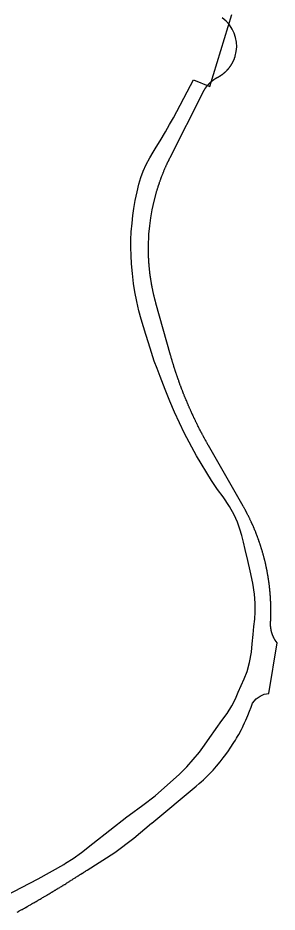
# Model space of a CAD drawing. Header units: inches. Extents: x 11258954 to 11313122, y 3645444 to 3695200.
# Drawn here: x 11270113 to 11270413, y 3690110 to 3691140 of the extents above; entities that cross this region are included whole.
import ezdxf

# ---------------------------------------------------------------- set-up
doc = ezdxf.new("R2010")
doc.units = ezdxf.units.IN
doc.header["$MEASUREMENT"] = 0
doc.layers.add('AnnexationHistory', color=183, linetype='Continuous')
doc.layers.add('ZipCode', color=108, linetype='Continuous')

msp = doc.modelspace()

# ---------------------------------------------------------------- linework, layer by layer
at = {"layer": 'AnnexationHistory'}
msp.add_polyline3d([(11270099.125, 3690128.375, 0), (11270136.75, 3690148, 0), (11270166.375, 3690164.625, 0), (11270168.625, 3690165.875, 0), (11270177.25, 3690171.25, 0), (11270187, 3690178.25, 0), (11270200, 3690188.6875, 0), (11270239.221, 3690219.2445, 0), (11270241.875, 3690221.3125, 0), (11270257.625, 3690233, 0), (11270271.875, 3690243.5625, 0), (11270300.25, 3690268.6875, 0), (11270308.375, 3690277, 0), (11270316, 3690285.4375, 0), (11270323, 3690293.875, 0), (11270329.125, 3690302.0625, 0), (11270335.25, 3690310.875, 0), (11270341.532, 3690320.0735, 0), (11270342.25, 3690321.125, 0), (11270349.125, 3690330.4375, 0), (11270355.125, 3690338.375, 0), (11270360.625, 3690347.125, 0), (11270364.625, 3690355.1875, 0), (11270368, 3690363.1875, 0), (11270371.25, 3690370.6875, 0), (11270374.75, 3690378.375, 0), (11270378.125, 3690386.75, 0), (11270381, 3690397.3125, 0), (11270383.125, 3690409.125, 0), (11270384.125, 3690418.8125, 0), (11270385, 3690429.3125, 0), (11270386, 3690438.625, 0), (11270387, 3690447.3125, 0), (11270387.625, 3690455.5, 0), (11270387.625, 3690465.4375, 0), (11270386.75, 3690476.0625, 0), (11270384.625, 3690488.5625, 0), (11270381.75, 3690502.9375, 0), (11270379.125, 3690514.875, 0), (11270376, 3690527.5625, 0), (11270373.875, 3690535.875, 0), (11270372.375, 3690541.9375, 0), (11270371.875, 3690543.625, 0), (11270369.875, 3690550.9375, 0), (11270367.125, 3690559.125, 0), (11270363.375, 3690567.5625, 0), (11270357.875, 3690577.125, 0), (11270350.5, 3690588, 0), (11270344, 3690596.5625, 0), (11270336.875, 3690606.9375, 0), (11270319.625, 3690635.5, 0), (11270306, 3690661, 0), (11270294.375, 3690685.75, 0), (11270289, 3690698.375, 0), (11270283.5, 3690711.875, 0), (11270277.75, 3690726.75, 0), (11270274.125, 3690736.0625, 0), (11270271, 3690744.5625, 0), (11270267.625, 3690754.5625, 0), (11270264.125, 3690765.625, 0), (11270261.25, 3690775.25, 0), (11270258.625, 3690784.1875, 0), (11270256, 3690792.875, 0), (11270253.25, 3690802.3125, 0), (11270250.75, 3690813.1875, 0), (11270248.5, 3690824.3125, 0), (11270247, 3690834.0625, 0), (11270245.75, 3690845.375, 0), (11270244.75, 3690856.4375, 0), (11270244.125, 3690866.1875, 0), (11270243.75, 3690875.375, 0), (11270243.875, 3690884.1875, 0), (11270244.375, 3690893.5, 0), (11270245.375, 3690903.625, 0), (11270246.25, 3690912.375, 0), (11270247.25, 3690920.375, 0), (11270249, 3690929.625, 0), (11270251.125, 3690939.625, 0), (11270253, 3690948.25, 0), (11270255.375, 3690956.1875, 0), (11270258.125, 3690963.5, 0), (11270261.625, 3690970.9375, 0), (11270265.75, 3690978.625, 0), (11270269.5, 3690985.0625, 0), (11270273.25, 3690991.125, 0), (11270277.75, 3690998.4375, 0), (11270283.75, 3691008.5625, 0), (11270288.5, 3691017.0625, 0), (11270293, 3691025, 0), (11270296.875, 3691032, 0), (11270301, 3691039.4375, 0), (11270305.25, 3691047.4375, 0), (11270309.125, 3691054.875, 0), (11270312.875, 3691061.875, 0), (11270316.375, 3691068.625, 0), (11270334.969, 3691061, 0), (11270360.5085, 3691143.837, 0)], dxfattribs=at)
at = {"layer": 'ZipCode'}
msp.add_polyline3d([(11270112.671, 3690109.631, 0), (11270113.5175, 3690110.0965, 0), (11270114.591, 3690110.6865, 0), (11270115.03, 3690110.929, 0), (11270116.5085, 3690111.745, 0), (11270116.5415, 3690111.763, 0), (11270118.051, 3690112.6005, 0), (11270118.4245, 3690112.8075, 0), (11270119.56, 3690113.4395, 0), (11270120.3385, 3690113.873, 0), (11270121.0675, 3690114.2805, 0), (11270122.2505, 3690114.942, 0), (11270122.5745, 3690115.124, 0), (11270124.08, 3690115.969, 0), (11270124.161, 3690116.0145, 0), (11270125.584, 3690116.817, 0), (11270126.069, 3690117.0905, 0), (11270127.087, 3690117.667, 0), (11270127.975, 3690118.17, 0), (11270128.5885, 3690118.519, 0), (11270129.8795, 3690119.253, 0), (11270130.0895, 3690119.373, 0), (11270131.5885, 3690120.2285, 0), (11270131.782, 3690120.339, 0), (11270133.086, 3690121.087, 0), (11270133.682, 3690121.429, 0), (11270134.583, 3690121.948, 0), (11270135.5805, 3690122.522, 0), (11270136.0785, 3690122.81, 0), (11270137.477, 3690123.6185, 0), (11270137.5735, 3690123.6745, 0), (11270139.0665, 3690124.5415, 0), (11270139.3715, 3690124.7185, 0), (11270140.558, 3690125.4105, 0), (11270141.264, 3690125.822, 0), (11270142.049, 3690126.2815, 0), (11270143.1545, 3690126.929, 0), (11270143.5385, 3690127.1545, 0), (11270145.027, 3690128.0295, 0), (11270145.043, 3690128.039, 0), (11270146.514, 3690128.907, 0), (11270146.9295, 3690129.1525, 0), (11270147.9995, 3690129.787, 0), (11270148.8135, 3690130.2695, 0), (11270149.4835, 3690130.6685, 0), (11270150.696, 3690131.39, 0), (11270150.967, 3690131.552, 0), (11270152.449, 3690132.4375, 0), (11270152.5765, 3690132.514, 0), (11270153.93, 3690133.326, 0), (11270154.455, 3690133.641, 0), (11270155.409, 3690134.216, 0), (11270156.331, 3690134.772, 0), (11270156.887, 3690135.1085, 0), (11270158.2055, 3690135.906, 0), (11270158.364, 3690136.0025, 0), (11270159.84, 3690136.8985, 0), (11270160.0775, 3690137.043, 0), (11270161.314, 3690137.7975, 0), (11270161.948, 3690138.184, 0), (11270162.787, 3690138.698, 0), (11270163.816, 3690139.328, 0), (11270164.259, 3690139.6005, 0), (11270165.682, 3690140.4755, 0), (11270165.7295, 3690140.5045, 0), (11270167.1985, 3690141.412, 0), (11270167.546, 3690141.6265, 0), (11270168.6665, 3690142.321, 0), (11270169.408, 3690142.7805, 0), (11270170.133, 3690143.232, 0), (11270171.2675, 3690143.9385, 0), (11270171.598, 3690144.145, 0), (11270173.062, 3690145.06, 0), (11270173.1255, 3690145.0995, 0), (11270174.525, 3690145.9775, 0), (11270174.981, 3690146.2635, 0), (11270175.9865, 3690146.897, 0), (11270176.8345, 3690147.431, 0), (11270177.4465, 3690147.818, 0), (11270178.686, 3690148.602, 0), (11270178.9055, 3690148.7415, 0), (11270180.363, 3690149.667, 0), (11270180.5355, 3690149.7765, 0), (11270181.819, 3690150.5945, 0), (11270182.3825, 3690150.954, 0), (11270183.2735, 3690151.5245, 0), (11270184.2275, 3690152.135, 0), (11270184.7275, 3690152.456, 0), (11270186.0705, 3690153.3195, 0), (11270186.1795, 3690153.3895, 0), (11270187.6305, 3690154.326, 0), (11270187.911, 3690154.507, 0), (11270189.0795, 3690155.264, 0), (11270189.7495, 3690155.698, 0), (11270190.5275, 3690156.204, 0), (11270191.586, 3690156.8925, 0), (11270191.9745, 3690157.146, 0), (11270193.4205, 3690158.09, 0), (11270225.585, 3690178.425, 0), (11270247.1895, 3690194.6915, 0), (11270267.917, 3690212.0615, 0), (11270267.98, 3690212.1135, 0), (11270319.2665, 3690254.676, 0), (11270322.7595, 3690257.681, 0), (11270325.1795, 3690259.8415, 0), (11270327.644, 3690262.111, 0), (11270330.4535, 3690264.788, 0), (11270334.959, 3690269.291, 0), (11270338.7815, 3690273.3315, 0), (11270342.92, 3690277.9545, 0), (11270346.9155, 3690282.687, 0), (11270350.5725, 3690287.2755, 0), (11270353.6935, 3690291.406, 0), (11270356.6035, 3690295.4545, 0), (11270358.6305, 3690298.396, 0), (11270362.9885, 3690305.1045, 0), (11270364.5825, 3690307.7025, 0), (11270365.8945, 3690309.9055, 0), (11270367.157, 3690312.083, 0), (11270368.482, 3690314.4355, 0), (11270371.578, 3690320.221, 0), (11270372.753, 3690322.534, 0), (11270373.6155, 3690324.278, 0), (11270375.178, 3690327.543, 0), (11270376.6435, 3690330.742, 0), (11270379.0415, 3690336.302, 0), (11270380.991, 3690341.1725, 0), (11270382.7625, 3690345.9295, 0), (11270384.354, 3690350.5265, 0), (11270388.4225, 3690355.2965, 0), (11270393.0345, 3690358.61, 0), (11270398.008, 3690360.7085, 0), (11270403.225, 3690361.6735, 0), (11270412.827, 3690419.7785, 0), (11270410.4935, 3690423.087, 0), (11270410.341, 3690423.3355, 0), (11270410.298, 3690423.4055, 0), (11270410.19, 3690423.5855, 0), (11270410.1055, 3690423.726, 0), (11270410.0405, 3690423.8365, 0), (11270409.9165, 3690424.0485, 0), (11270409.8935, 3690424.0885, 0), (11270409.749, 3690424.342, 0), (11270409.731, 3690424.373, 0), (11270409.606, 3690424.597, 0), (11270409.549, 3690424.6995, 0), (11270409.466, 3690424.8525, 0), (11270409.3705, 3690425.028, 0), (11270409.3275, 3690425.1095, 0), (11270409.196, 3690425.3585, 0), (11270409.191, 3690425.368, 0), (11270409.0575, 3690425.627, 0), (11270409.0245, 3690425.691, 0), (11270408.9255, 3690425.888, 0), (11270408.8565, 3690426.025, 0), (11270408.7955, 3690426.149, 0), (11270408.692, 3690426.3605, 0), (11270408.668, 3690426.4115, 0), (11270408.5425, 3690426.675, 0), (11270408.5315, 3690426.698, 0), (11270408.42, 3690426.9395, 0), (11270408.3745, 3690427.0375, 0), (11270408.2985, 3690427.2055, 0), (11270408.221, 3690427.378, 0), (11270408.18, 3690427.472, 0), (11270408.071, 3690427.7205, 0), (11270408.063, 3690427.7395, 0), (11270407.949, 3690428.008, 0), (11270407.925, 3690428.065, 0), (11270407.8375, 3690428.2775, 0), (11270407.7825, 3690428.4105, 0), (11270407.7275, 3690428.548, 0), (11270407.644, 3690428.7575, 0), (11270407.62, 3690428.8195, 0), (11270407.5145, 3690429.092, 0), (11270407.509, 3690429.106, 0), (11270407.4115, 3690429.365, 0), (11270407.3775, 3690429.456, 0), (11270407.311, 3690429.639, 0), (11270407.25, 3690429.8075, 0), (11270407.2125, 3690429.9135, 0), (11270407.126, 3690430.16, 0), (11270407.116, 3690430.1895, 0), (11270407.0225, 3690430.4655, 0), (11270407.006, 3690430.514, 0), (11270406.9315, 3690430.743, 0), (11270406.89, 3690430.8695, 0), (11270406.842, 3690431.021, 0), (11270406.7775, 3690431.226, 0), (11270406.755, 3690431.2995, 0), (11270406.6705, 3690431.579, 0), (11270406.669, 3690431.5835, 0), (11270406.5885, 3690431.859, 0), (11270406.564, 3690431.9425, 0), (11270406.5085, 3690432.1395, 0), (11270406.463, 3690432.3025, 0), (11270406.431, 3690432.421, 0), (11270406.366, 3690432.6635, 0), (11270406.356, 3690432.703, 0), (11270406.283, 3690432.9855, 0), (11270406.2725, 3690433.0255, 0), (11270406.2125, 3690433.269, 0), (11270406.183, 3690433.3885, 0), (11270406.1445, 3690433.553, 0), (11270406.0975, 3690433.752, 0), (11270406.0785, 3690433.837, 0), (11270406.016, 3690434.117, 0), (11270406.015, 3690434.122, 0), (11270405.9545, 3690434.4075, 0), (11270405.9385, 3690434.4825, 0), (11270405.896, 3690434.6935, 0), (11270405.8645, 3690434.849, 0), (11270405.8395, 3690434.98, 0), (11270405.7945, 3690435.2165, 0), (11270405.7855, 3690435.2665, 0), (11270405.734, 3690435.554, 0), (11270405.7285, 3690435.5845, 0), (11270405.685, 3690435.842, 0), (11270405.6665, 3690435.953, 0), (11270405.6385, 3690436.13, 0), (11270405.6085, 3690436.322, 0), (11270405.5945, 3690436.4185, 0), (11270405.554, 3690436.692, 0), (11270405.552, 3690436.7075, 0), (11270405.513, 3690436.9965, 0), (11270405.504, 3690437.0625, 0), (11270405.476, 3690437.286, 0), (11270405.4575, 3690437.4335, 0), (11270405.4415, 3690437.576, 0), (11270405.4155, 3690437.805, 0), (11270405.409, 3690437.866, 0), (11270405.379, 3690438.1565, 0), (11270405.377, 3690438.1765, 0), (11270405.352, 3690438.447, 0), (11270405.3425, 3690438.549, 0), (11270405.3275, 3690438.7375, 0), (11270405.3125, 3690438.9215, 0), (11270405.305, 3690439.0285, 0), (11270405.286, 3690439.2945, 0), (11270405.2845, 3690439.32, 0), (11270405.267, 3690439.611, 0), (11270405.2635, 3690439.6675, 0), (11270405.252, 3690439.9025, 0), (11270405.245, 3690440.041, 0), (11270405.239, 3690440.1945, 0), (11270405.2305, 3690440.4145, 0), (11270405.2285, 3690440.486, 0), (11270405.2205, 3690440.778, 0), (11270405.22, 3690440.788, 0), (11270405.215, 3690441.0695, 0), (11270405.2135, 3690441.162, 0), (11270405.212, 3690441.3615, 0), (11270405.211, 3690441.5355, 0), (11270405.2115, 3690441.6535, 0), (11270405.2125, 3690441.9095, 0), (11270405.213, 3690441.9455, 0), (11270405.2175, 3690442.237, 0), (11270405.218, 3690442.2835, 0), (11270405.224, 3690442.529, 0), (11270405.2275, 3690442.657, 0), (11270405.2335, 3690442.8205, 0), (11270405.241, 3690443.0305, 0), (11270405.245, 3690443.1125, 0), (11270405.2585, 3690443.404, 0), (11270405.2985, 3690444.1785, 0), (11270405.3095, 3690444.386, 0), (11270405.3365, 3690444.9535, 0), (11270405.356, 3690445.368, 0), (11270405.372, 3690445.728, 0), (11270405.399, 3690446.3505, 0), (11270405.405, 3690446.503, 0), (11270405.436, 3690447.2785, 0), (11270405.438, 3690447.333, 0), (11270405.4635, 3690448.0535, 0), (11270405.473, 3690448.3155, 0), (11270405.489, 3690448.829, 0), (11270405.504, 3690449.2985, 0), (11270405.5125, 3690449.604, 0), (11270405.531, 3690450.2815, 0), (11270405.5335, 3690450.3795, 0), (11270405.5515, 3690451.155, 0), (11270405.554, 3690451.2645, 0), (11270405.567, 3690451.9305, 0), (11270405.5735, 3690452.2475, 0), (11270405.5805, 3690452.706, 0), (11270405.5885, 3690453.2305, 0), (11270405.5915, 3690453.482, 0), (11270405.5995, 3690454.214, 0), (11270405.6, 3690454.2575, 0), (11270405.606, 3690455.033, 0), (11270405.607, 3690455.197, 0), (11270405.609, 3690455.809, 0), (11270405.61, 3690456.1805, 0), (11270405.61, 3690456.5845, 0), (11270405.6095, 3690457.1635, 0), (11270405.6085, 3690457.36, 0), (11270405.6045, 3690458.136, 0), (11270405.6045, 3690458.147, 0), (11270405.598, 3690458.9115, 0), (11270405.596, 3690459.13, 0), (11270405.589, 3690459.6875, 0), (11270405.5835, 3690460.1135, 0), (11270405.5775, 3690460.463, 0), (11270405.567, 3690461.0965, 0), (11270405.564, 3690461.2385, 0), (11270405.548, 3690462.014, 0), (11270405.5465, 3690462.0795, 0), (11270405.529, 3690462.7895, 0), (11270405.522, 3690463.0625, 0), (11270405.5075, 3690463.565, 0), (11270405.4935, 3690464.0455, 0), (11270405.484, 3690464.34, 0), (11270405.461, 3690465.028, 0), (11270405.458, 3690465.1155, 0), (11270405.429, 3690465.8905, 0), (11270405.4245, 3690466.011, 0), (11270405.398, 3690466.6655, 0), (11270405.3845, 3690466.9935, 0), (11270405.364, 3690467.4405, 0), (11270405.34, 3690467.9755, 0), (11270405.3285, 3690468.2155, 0), (11270405.292, 3690468.9575, 0), (11270405.29, 3690468.9905, 0), (11270405.249, 3690469.765, 0), (11270405.2395, 3690469.9395, 0), (11270405.2055, 3690470.5395, 0), (11270405.1835, 3690470.921, 0), (11270405.1595, 3690471.314, 0), (11270405.123, 3690471.9025, 0), (11270405.111, 3690472.088, 0), (11270405.0605, 3690472.862, 0), (11270405.059, 3690472.884, 0), (11270405.007, 3690473.636, 0), (11270404.991, 3690473.865, 0), (11270404.951, 3690474.4095, 0), (11270404.919, 3690474.8455, 0), (11270404.893, 3690475.183, 0), (11270404.843, 3690475.826, 0), (11270404.8325, 3690475.9565, 0), (11270404.7695, 3690476.7295, 0), (11270404.763, 3690476.806, 0), (11270404.7035, 3690477.5025, 0), (11270404.6795, 3690477.7855, 0), (11270404.6355, 3690478.275, 0), (11270404.5915, 3690478.765, 0), (11270404.565, 3690479.0475, 0), (11270404.5, 3690479.744, 0), (11270404.4925, 3690479.82, 0), (11270404.417, 3690480.592, 0), (11270404.404, 3690480.7225, 0), (11270404.3385, 3690481.364, 0), (11270404.3045, 3690481.7005, 0), (11270404.2585, 3690482.1355, 0), (11270404.201, 3690482.6785, 0), (11270404.176, 3690482.9065, 0), (11270404.0935, 3690483.656, 0), (11270404.091, 3690483.6775, 0), (11270404.003, 3690484.4485, 0), (11270403.982, 3690484.633, 0), (11270403.9125, 3690485.219, 0), (11270403.8665, 3690485.6095, 0), (11270403.82, 3690485.989, 0), (11270403.747, 3690486.5855, 0), (11270403.725, 3690486.759, 0), (11270403.6275, 3690487.5285, 0), (11270403.6235, 3690487.561, 0), (11270403.5275, 3690488.2975, 0), (11270403.4965, 3690488.536, 0), (11270403.425, 3690489.0665, 0), (11270403.3655, 3690489.5105, 0), (11270403.3205, 3690489.835, 0), (11270403.2305, 3690490.4845, 0), (11270403.2135, 3690490.6035, 0), (11270403.104, 3690491.3715, 0), (11270403.0915, 3690491.458, 0), (11270402.9915, 3690492.139, 0), (11270402.9485, 3690492.4305, 0), (11270402.8765, 3690492.906, 0), (11270402.8015, 3690493.403, 0), (11270402.7595, 3690493.673, 0), (11270402.6505, 3690494.3745, 0), (11270402.64, 3690494.4395, 0), (11270402.5185, 3690495.2055, 0), (11270402.496, 3690495.3455, 0), (11270402.394, 3690495.971, 0), (11270402.3375, 3690496.316, 0), (11270402.267, 3690496.7365, 0), (11270402.175, 3690497.2855, 0), (11270402.138, 3690497.501, 0), (11270402.0085, 3690498.255, 0), (11270402.0065, 3690498.2655, 0), (11270401.872, 3690499.0295, 0), (11270401.838, 3690499.223, 0), (11270401.7355, 3690499.793, 0), (11270401.664, 3690500.191, 0), (11270401.5965, 3690500.5565, 0), (11270401.486, 3690501.158, 0), (11270401.4555, 3690501.319, 0), (11270401.3115, 3690502.0815, 0), (11270401.3035, 3690502.1245, 0), (11270401.1655, 3690502.843, 0), (11270401.118, 3690503.09, 0), (11270401.0165, 3690503.6045, 0), (11270400.928, 3690504.0545, 0), (11270400.8655, 3690504.3655, 0), (11270400.7345, 3690505.0185, 0), (11270400.7125, 3690505.1255, 0), (11270400.5565, 3690505.8855, 0), (11270400.5365, 3690505.982, 0), (11270400.3975, 3690506.645, 0), (11270400.335, 3690506.944, 0), (11270400.237, 3690507.404, 0), (11270400.13, 3690507.906, 0), (11270400.074, 3690508.162, 0), (11270399.9205, 3690508.8665, 0), (11270399.9085, 3690508.92, 0), (11270399.7405, 3690509.6775, 0), (11270399.7075, 3690509.8265, 0), (11270399.57, 3690510.434, 0), (11270399.4905, 3690510.7855, 0), (11270399.397, 3690511.1905, 0), (11270399.2695, 3690511.7435, 0), (11270399.222, 3690511.946, 0), (11270399.045, 3690512.701, 0), (11270398.865, 3690513.4555, 0), (11270398.8165, 3690513.6575, 0), (11270398.682, 3690514.2095, 0), (11270398.584, 3690514.613, 0), (11270398.4975, 3690514.963, 0), (11270398.348, 3690515.5675, 0), (11270398.3105, 3690515.716, 0), (11270398.121, 3690516.468, 0), (11270398.1075, 3690516.521, 0), (11270397.9285, 3690517.2195, 0), (11270397.8635, 3690517.4735, 0), (11270397.734, 3690517.9705, 0), (11270397.616, 3690518.425, 0), (11270397.5375, 3690518.721, 0), (11270397.3645, 3690519.3755, 0), (11270397.339, 3690519.4705, 0), (11270397.1375, 3690520.2195, 0), (11270397.109, 3690520.325, 0), (11270396.933, 3690520.968, 0), (11270396.8495, 3690521.2735, 0), (11270396.7265, 3690521.716, 0), (11270396.5865, 3690522.221, 0), (11270396.518, 3690522.463, 0), (11270396.3195, 3690523.167, 0), (11270396.3075, 3690523.2095, 0), (11270396.094, 3690523.955, 0), (11270396.049, 3690524.1125, 0), (11270395.878, 3690524.7, 0), (11270395.7745, 3690525.0565, 0), (11270395.66, 3690525.4445, 0), (11270395.496, 3690526, 0), (11270395.4395, 3690526.1885, 0), (11270395.217, 3690526.9315, 0), (11270395.214, 3690526.9415, 0), (11270394.9915, 3690527.6735, 0), (11270394.928, 3690527.8825, 0), (11270394.7635, 3690528.415, 0), (11270394.638, 3690528.822, 0), (11270394.5335, 3690529.1555, 0), (11270394.3445, 3690529.7605, 0), (11270394.3015, 3690529.896, 0), (11270394.067, 3690530.6355, 0), (11270394.047, 3690530.698, 0), (11270393.8295, 3690531.3735, 0), (11270393.746, 3690531.634, 0), (11270393.5905, 3690532.112, 0), (11270393.4415, 3690532.5685, 0), (11270393.3485, 3690532.849, 0), (11270393.1325, 3690533.5025, 0), (11270393.1045, 3690533.5855, 0), (11270392.8585, 3690534.321, 0), (11270392.8205, 3690534.4345, 0), (11270392.6095, 3690535.0555, 0), (11270392.504, 3690535.366, 0), (11270392.3585, 3690535.7895, 0), (11270392.1845, 3690536.2955, 0), (11270392.1055, 3690536.5225, 0), (11270391.8605, 3690537.224, 0), (11270391.8495, 3690537.255, 0), (11270391.5915, 3690537.986, 0), (11270391.533, 3690538.151, 0), (11270391.3305, 3690538.717, 0), (11270391.202, 3690539.077, 0), (11270391.0685, 3690539.4465, 0), (11270390.8675, 3690540.0015, 0), (11270390.8035, 3690540.176, 0), (11270390.536, 3690540.9045, 0), (11270390.5285, 3690540.925, 0), (11270390.2665, 3690541.6315, 0), (11270390.1865, 3690541.8465, 0), (11270389.9945, 3690542.358, 0), (11270389.8405, 3690542.767, 0), (11270389.72, 3690543.0835, 0), (11270389.4905, 3690543.686, 0), (11270389.4435, 3690543.8085, 0), (11270389.165, 3690544.5325, 0), (11270389.1375, 3690544.6035, 0), (11270388.8835, 3690545.2545, 0), (11270388.78, 3690545.5195, 0), (11270388.5995, 3690545.977, 0), (11270388.4195, 3690546.4345, 0), (11270388.314, 3690546.6985, 0), (11270388.055, 3690547.3475, 0), (11270388.0265, 3690547.4185, 0), (11270387.7355, 3690548.138, 0), (11270387.6865, 3690548.2595, 0), (11270387.443, 3690548.856, 0), (11270387.315, 3690549.1695, 0), (11270387.148, 3690549.574, 0), (11270386.9395, 3690550.0785, 0), (11270386.851, 3690550.29, 0), (11270386.56, 3690550.9855, 0), (11270386.5515, 3690551.006, 0), (11270386.25, 3690551.7205, 0), (11270386.1775, 3690551.8915, 0), (11270385.9455, 3690552.434, 0), (11270385.791, 3690552.7955, 0), (11270385.639, 3690553.1465, 0), (11270385.4005, 3690553.698, 0), (11270385.3305, 3690553.8585, 0), (11270385.02, 3690554.569, 0), (11270385.007, 3690554.599, 0), (11270384.7065, 3690555.279, 0), (11270384.6095, 3690555.4985, 0), (11270384.391, 3690555.9875, 0), (11270384.2085, 3690556.3965, 0), (11270384.074, 3690556.695, 0), (11270383.804, 3690557.2925, 0), (11270383.754, 3690557.402, 0), (11270383.432, 3690558.1075, 0), (11270383.3955, 3690558.187, 0), (11270383.1075, 3690558.812, 0), (11270382.984, 3690559.08, 0), (11270382.7805, 3690559.516, 0), (11270382.5685, 3690559.971, 0), (11270382.452, 3690560.2185, 0), (11270382.1495, 3690560.8605, 0), (11270382.121, 3690560.92, 0), (11270381.7875, 3690561.6205, 0), (11270381.7265, 3690561.7485, 0), (11270381.452, 3690562.3195, 0), (11270381.3005, 3690562.6345, 0), (11270381.1145, 3690563.0175, 0), (11270380.871, 3690563.519, 0), (11270380.7745, 3690563.7155, 0), (11270380.4375, 3690564.4015, 0), (11270380.4325, 3690564.4115, 0), (11270380.088, 3690565.106, 0), (11270380.0005, 3690565.2825, 0), (11270379.741, 3690565.8005, 0), (11270379.56, 3690566.1615, 0), (11270379.392, 3690566.493, 0), (11270379.116, 3690567.039, 0), (11270379.0415, 3690567.1845, 0), (11270378.6885, 3690567.8755, 0), (11270378.6685, 3690567.9145, 0), (11270378.333, 3690568.5645, 0), (11270378.2175, 3690568.7885, 0), (11270377.975, 3690569.2535, 0), (11270377.763, 3690569.66, 0), (11270377.6155, 3690569.9405, 0), (11270377.305, 3690570.5305, 0), (11270377.254, 3690570.627, 0), (11270376.8895, 3690571.312, 0), (11270376.8435, 3690571.3985, 0), (11270376.523, 3690571.9955, 0), (11270376.3785, 3690572.265, 0), (11270376.155, 3690572.678, 0), (11270375.91, 3690573.1295, 0), (11270375.784, 3690573.3595, 0), (11270375.438, 3690573.992, 0), (11270375.4115, 3690574.04, 0), (11270375.0365, 3690574.719, 0), (11270374.9625, 3690574.8525, 0), (11270374.659, 3690575.3965, 0), (11270374.4835, 3690575.7115, 0), (11270374.2795, 3690576.0735, 0), (11270374.001, 3690576.568, 0), (11270373.898, 3690576.749, 0), (11270373.515, 3690577.423, 0), (11270333.4925, 3690647.265, 0), (11270332.963, 3690648.194, 0), (11270332.824, 3690648.4375, 0), (11270332.435, 3690649.1245, 0), (11270332.159, 3690649.612, 0), (11270331.909, 3690650.056, 0), (11270331.497, 3690650.788, 0), (11270331.385, 3690650.988, 0), (11270330.864, 3690651.9215, 0), (11270330.839, 3690651.966, 0), (11270330.345, 3690652.8565, 0), (11270330.184, 3690653.1465, 0), (11270329.8275, 3690653.7935, 0), (11270329.5325, 3690654.3285, 0), (11270329.3125, 3690654.7305, 0), (11270328.8845, 3690655.5125, 0), (11270328.7995, 3690655.669, 0), (11270328.2885, 3690656.6085, 0), (11270328.24, 3690656.698, 0), (11270327.7805, 3690657.5495, 0), (11270327.599, 3690657.8855, 0), (11270327.274, 3690658.492, 0), (11270326.9615, 3690659.075, 0), (11270326.77, 3690659.4345, 0), (11270326.327, 3690660.2665, 0), (11270326.2675, 3690660.379, 0), (11270325.768, 3690661.3245, 0), (11270325.6965, 3690661.4595, 0), (11270325.2705, 3690662.2715, 0), (11270325.0695, 3690662.655, 0), (11270324.775, 3690663.2195, 0), (11270324.4455, 3690663.8515, 0), (11270324.282, 3690664.168, 0), (11270323.8255, 3690665.0505, 0), (11270323.7905, 3690665.118, 0), (11270323.3015, 3690666.0695, 0), (11270323.2085, 3690666.2505, 0), (11270322.8155, 3690667.022, 0), (11270322.5955, 3690667.453, 0), (11270322.331, 3690667.9755, 0), (11270321.9855, 3690668.657, 0), (11270321.8485, 3690668.93, 0), (11270321.3795, 3690669.863, 0), (11270321.368, 3690669.8855, 0), (11270320.89, 3690670.8425, 0), (11270320.7765, 3690671.0705, 0), (11270320.415, 3690671.8, 0), (11270320.1775, 3690672.2795, 0), (11270319.9415, 3690672.759, 0), (11270319.5815, 3690673.4905, 0), (11270319.4695, 3690673.7195, 0), (11270319.0005, 3690674.6805, 0), (11270318.9895, 3690674.7035, 0), (11270318.534, 3690675.6425, 0), (11270318.4005, 3690675.918, 0), (11270318.0695, 3690676.606, 0), (11270317.8155, 3690677.134, 0), (11270317.607, 3690677.5705, 0), (11270317.234, 3690678.352, 0), (11270317.1465, 3690678.536, 0), (11270316.6885, 3690679.5025, 0), (11270316.656, 3690679.5715, 0), (11270316.2335, 3690680.47, 0), (11270316.0815, 3690680.793, 0), (11270315.78, 3690681.4385, 0), (11270315.5105, 3690682.0155, 0), (11270315.3285, 3690682.4085, 0), (11270314.943, 3690683.2405, 0), (11270314.8795, 3690683.379, 0), (11270314.433, 3690684.3505, 0), (11270314.3795, 3690684.4665, 0), (11270313.9885, 3690685.3235, 0), (11270313.819, 3690685.6945, 0), (11270313.546, 3690686.2975, 0), (11270313.2625, 3690686.924, 0), (11270313.106, 3690687.272, 0), (11270312.7095, 3690688.155, 0), (11270312.668, 3690688.248, 0), (11270312.2325, 3690689.2245, 0), (11270312.16, 3690689.3875, 0), (11270311.7995, 3690690.2025, 0), (11270311.614, 3690690.622, 0), (11270311.3685, 3690691.1815, 0), (11270311.0715, 3690691.858, 0), (11270310.9395, 3690692.161, 0), (11270310.533, 3690693.095, 0), (11270310.5125, 3690693.142, 0), (11270310.0885, 3690694.1235, 0), (11270309.9975, 3690694.334, 0), (11270309.6665, 3690695.1065, 0), (11270309.466, 3690695.575, 0), (11270309.247, 3690696.0905, 0), (11270308.9385, 3690696.817, 0), (11270308.8295, 3690697.075, 0), (11270308.414, 3690698.0605, 0), (11270308.0015, 3690699.047, 0), (11270307.8935, 3690699.3055, 0), (11270307.591, 3690700.035, 0), (11270307.3765, 3690700.5525, 0), (11270307.1825, 3690701.0235, 0), (11270306.863, 3690701.8005, 0), (11270306.7765, 3690702.0125, 0), (11270306.372, 3690703.003, 0), (11270306.353, 3690703.05, 0), (11270305.971, 3690703.994, 0), (11270305.847, 3690704.301, 0), (11270305.572, 3690704.9865, 0), (11270305.3445, 3690705.554, 0), (11270305.175, 3690705.9795, 0), (11270304.8455, 3690706.808, 0), (11270304.78, 3690706.9735, 0), (11270304.388, 3690707.9685, 0), (11270304.3505, 3690708.0635, 0), (11270303.998, 3690708.9645, 0), (11270303.859, 3690709.32, 0), (11270303.6105, 3690709.9615, 0), (11270303.371, 3690710.5785, 0), (11270303.225, 3690710.9585, 0), (11270302.8865, 3690711.8385, 0), (11270302.841, 3690711.9575, 0), (11270302.4605, 3690712.9565, 0), (11270302.406, 3690713.0995, 0), (11270302.082, 3690713.957, 0), (11270301.929, 3690714.362, 0), (11270301.706, 3690714.958, 0), (11270301.456, 3690715.626, 0), (11270301.332, 3690715.96, 0), (11270300.9865, 3690716.8915, 0), (11270300.96, 3690716.963, 0), (11270300.591, 3690717.9665, 0), (11270300.5205, 3690718.158, 0), (11270300.224, 3690718.9715, 0), (11270300.0585, 3690719.426, 0), (11270299.8595, 3690719.9765, 0), (11270299.6, 3690720.6955, 0), (11270299.497, 3690720.983, 0), (11270299.145, 3690721.966, 0), (11270299.1365, 3690721.99, 0), (11270298.779, 3690722.998, 0), (11270298.694, 3690723.238, 0), (11270298.424, 3690724.0065, 0), (11270298.2465, 3690724.5115, 0), (11270298.0705, 3690725.0165, 0), (11270297.803, 3690725.786, 0), (11270297.72, 3690726.0265, 0), (11270297.371, 3690727.038, 0), (11270297.363, 3690727.062, 0), (11270297.0255, 3690728.05, 0), (11270296.9265, 3690728.339, 0), (11270296.6815, 3690729.0625, 0), (11270296.494, 3690729.6175, 0), (11270296.3405, 3690730.076, 0), (11270296.0655, 3690730.897, 0), (11270296.001, 3690731.0905, 0), (11270295.664, 3690732.1055, 0), (11270295.64, 3690732.178, 0), (11270295.33, 3690733.1215, 0), (11270295.219, 3690733.46, 0), (11270294.998, 3690734.138, 0), (11270294.801, 3690734.7435, 0), (11270294.6685, 3690735.1555, 0), (11270294.3875, 3690736.028, 0), (11270294.341, 3690736.174, 0), (11270294.016, 3690737.1925, 0), (11270293.977, 3690737.314, 0), (11270293.693, 3690738.2125, 0), (11270293.5705, 3690738.601, 0), (11270293.373, 3690739.233, 0), (11270293.168, 3690739.889, 0), (11270293.055, 3690740.254, 0), (11270292.769, 3690741.1785, 0), (11270292.739, 3690741.276, 0), (11270292.426, 3690742.2985, 0), (11270292.374, 3690742.469, 0), (11270292.1155, 3690743.322, 0), (11270291.9825, 3690743.7605, 0), (11270291.807, 3690744.346, 0), (11270291.595, 3690745.053, 0), (11270291.501, 3690745.3705, 0), (11270291.211, 3690746.347, 0), (11270291.1965, 3690746.396, 0), (11270290.8955, 3690747.422, 0), (11270290.831, 3690747.642, 0), (11270290.5965, 3690748.449, 0), (11270290.4545, 3690748.938, 0), (11270290.3, 3690749.4765, 0), (11270290.082, 3690750.2355, 0), (11270290.0055, 3690750.505, 0), (11270289.713, 3690751.5335, 0), (11270272.875, 3690811.274, 0), (11270272.673, 3690812.0005, 0), (11270272.6165, 3690812.2035, 0), (11270272.473, 3690812.7275, 0), (11270272.362, 3690813.134, 0), (11270272.2755, 3690813.455, 0), (11270272.111, 3690814.0655, 0), (11270272.08, 3690814.183, 0), (11270271.887, 3690814.912, 0), (11270271.864, 3690814.998, 0), (11270271.6965, 3690815.6415, 0), (11270271.621, 3690815.9315, 0), (11270271.508, 3690816.372, 0), (11270271.3815, 3690816.866, 0), (11270271.322, 3690817.1025, 0), (11270271.146, 3690817.8015, 0), (11270271.138, 3690817.834, 0), (11270270.957, 3690818.566, 0), (11270270.9145, 3690818.738, 0), (11270270.7785, 3690819.2985, 0), (11270270.687, 3690819.6755, 0), (11270270.602, 3690820.0315, 0), (11270270.4635, 3690820.614, 0), (11270270.428, 3690820.765, 0), (11270270.256, 3690821.499, 0), (11270270.2435, 3690821.553, 0), (11270270.087, 3690822.234, 0), (11270270.0275, 3690822.4935, 0), (11270269.92, 3690822.9695, 0), (11270269.8155, 3690823.4345, 0), (11270269.7555, 3690823.705, 0), (11270269.607, 3690824.3765, 0), (11270269.593, 3690824.4415, 0), (11270269.4335, 3690825.1785, 0), (11270269.403, 3690825.3195, 0), (11270269.276, 3690825.916, 0), (11270269.2025, 3690826.263, 0), (11270269.121, 3690826.6535, 0), (11270269.006, 3690827.2075, 0), (11270268.9685, 3690827.392, 0), (11270268.818, 3690828.131, 0), (11270268.8135, 3690828.1525, 0), (11270268.6705, 3690828.8705, 0), (11270268.625, 3690829.099, 0), (11270268.525, 3690829.6105, 0), (11270268.44, 3690830.0455, 0), (11270268.382, 3690830.3505, 0), (11270268.2595, 3690830.993, 0), (11270268.241, 3690831.0915, 0), (11270268.103, 3690831.8325, 0), (11270268.0825, 3690831.9415, 0), (11270267.967, 3690832.5745, 0), (11270267.9095, 3690832.8905, 0), (11270267.8335, 3690833.3165, 0), (11270267.7405, 3690833.8405, 0), (11270267.7025, 3690834.059, 0), (11270267.5755, 3690834.791, 0), (11270267.5735, 3690834.802, 0), (11270267.4475, 3690835.5455, 0), (11270267.4145, 3690835.742, 0), (11270267.324, 3690836.289, 0), (11270267.257, 3690836.694, 0), (11270267.2025, 3690837.033, 0), (11270267.104, 3690837.6465, 0), (11270267.0835, 3690837.778, 0), (11270266.9665, 3690838.5225, 0), (11270266.9545, 3690838.5995, 0), (11270266.8525, 3690839.268, 0), (11270266.809, 3690839.553, 0), (11270266.7405, 3690840.0135, 0), (11270266.6675, 3690840.5075, 0), (11270266.631, 3690840.7595, 0), (11270266.53, 3690841.462, 0), (11270266.524, 3690841.506, 0), (11270266.4195, 3690842.253, 0), (11270266.3965, 3690842.4175, 0), (11270266.3175, 3690843, 0), (11270266.267, 3690843.3735, 0), (11270266.218, 3690843.7475, 0), (11270266.1415, 3690844.33, 0), (11270266.1205, 3690844.495, 0), (11270266.025, 3690845.243, 0), (11270266.0195, 3690845.287, 0), (11270265.933, 3690845.9915, 0), (11270265.902, 3690846.2445, 0), (11270265.8435, 3690846.74, 0), (11270265.7885, 3690847.2025, 0), (11270265.7555, 3690847.489, 0), (11270265.6785, 3690848.161, 0), (11270265.67, 3690848.238, 0), (11270265.5875, 3690848.9875, 0), (11270265.573, 3690849.1195, 0), (11270265.5075, 3690849.7375, 0), (11270265.471, 3690850.079, 0), (11270265.4295, 3690850.4875, 0), (11270265.373, 3690851.0385, 0), (11270265.3535, 3690851.2375, 0), (11270265.28, 3690851.988, 0), (11270265.279, 3690851.999, 0), (11270265.21, 3690852.7385, 0), (11270265.1895, 3690852.9595, 0), (11270265.142, 3690853.4895, 0), (11270265.1035, 3690853.92, 0), (11270265.076, 3690854.2405, 0), (11270265.0215, 3690854.8815, 0), (11270265.0125, 3690854.992, 0), (11270264.9515, 3690855.7435, 0), (11270264.9435, 3690855.843, 0), (11270264.8935, 3690856.4955, 0), (11270264.8695, 3690856.805, 0), (11270264.8375, 3690857.2475, 0), (11270264.7995, 3690857.767, 0), (11270264.7835, 3690857.9995, 0), (11270264.7335, 3690858.7295, 0), (11270264.732, 3690858.7515, 0), (11270264.6835, 3690859.504, 0), (11270264.6715, 3690859.692, 0), (11270264.6375, 3690860.2565, 0), (11270264.6135, 3690860.655, 0), (11270264.5935, 3690861.0095, 0), (11270264.559, 3690861.618, 0), (11270264.5515, 3690861.7625, 0), (11270264.5125, 3690862.5155, 0), (11270264.509, 3690862.5815, 0), (11270264.476, 3690863.2685, 0), (11270264.463, 3690863.545, 0), (11270264.442, 3690864.0215, 0), (11270264.421, 3690864.509, 0), (11270264.4105, 3690864.775, 0), (11270264.383, 3690865.473, 0), (11270264.381, 3690865.5285, 0), (11270264.354, 3690866.282, 0), (11270264.3485, 3690866.437, 0), (11270264.33, 3690867.0355, 0), (11270264.3185, 3690867.401, 0), (11270264.308, 3690867.7895, 0), (11270264.2925, 3690868.3655, 0), (11270264.2885, 3690868.543, 0), (11270264.2715, 3690869.297, 0), (11270264.2705, 3690869.33, 0), (11270264.2565, 3690870.051, 0), (11270264.252, 3690870.2945, 0), (11270264.2445, 3690870.805, 0), (11270264.238, 3690871.259, 0), (11270264.235, 3690871.5585, 0), (11270264.228, 3690872.224, 0), (11270264.2275, 3690872.3125, 0), (11270264.2225, 3690873.0665, 0), (11270264.2215, 3690873.1885, 0), (11270264.22, 3690873.8205, 0), (11270264.2195, 3690874.153, 0), (11270264.22, 3690874.5745, 0), (11270264.221, 3690875.118, 0), (11270264.2225, 3690875.3285, 0), (11270264.227, 3690876.0825, 0), (11270264.8045, 3690890.6345, 0), (11270265.723, 3690900.552, 0), (11270266.9365, 3690909.5925, 0), (11270268.5455, 3690918.7975, 0), (11270270.744, 3690928.8515, 0), (11270273.9555, 3690940.738, 0), (11270274.169, 3690941.447, 0), (11270274.227, 3690941.6395, 0), (11270274.3845, 3690942.1545, 0), (11270274.5025, 3690942.5405, 0), (11270274.602, 3690942.862, 0), (11270274.7815, 3690943.44, 0), (11270274.822, 3690943.5685, 0), (11270275.044, 3690944.2745, 0), (11270275.064, 3690944.3385, 0), (11270275.2685, 3690944.9795, 0), (11270275.35, 3690945.2355, 0), (11270275.495, 3690945.684, 0), (11270275.64, 3690946.1315, 0), (11270275.724, 3690946.3875, 0), (11270275.933, 3690947.0265, 0), (11270275.9545, 3690947.0905, 0), (11270276.1875, 3690947.7925, 0), (11270276.23, 3690947.92, 0), (11270276.4235, 3690948.494, 0), (11270276.531, 3690948.8125, 0), (11270276.6615, 3690949.195, 0), (11270276.835, 3690949.704, 0), (11270276.901, 3690949.895, 0), (11270277.143, 3690950.594, 0), (11270277.388, 3690951.2925, 0), (11270277.4545, 3690951.4825, 0), (11270277.6345, 3690951.99, 0), (11270277.7695, 3690952.37, 0), (11270277.883, 3690952.6865, 0), (11270278.088, 3690953.2565, 0), (11270278.134, 3690953.383, 0), (11270278.387, 3690954.0785, 0), (11270278.41, 3690954.1415, 0), (11270278.643, 3690954.773, 0), (11270278.736, 3690955.025, 0), (11270278.9005, 3690955.4665, 0), (11270279.065, 3690955.9075, 0), (11270279.16, 3690956.1595, 0), (11270279.398, 3690956.7885, 0), (11270279.422, 3690956.8515, 0), (11270279.6865, 3690957.5425, 0), (11270279.7345, 3690957.668, 0), (11270279.953, 3690958.2325, 0), (11270280.0745, 3690958.546, 0), (11270280.222, 3690958.922, 0), (11270280.418, 3690959.423, 0), (11270280.4925, 3690959.611, 0), (11270280.765, 3690960.2985, 0), (11270281.0405, 3690960.9855, 0), (11270281.1155, 3690961.1725, 0), (11270281.318, 3690961.6715, 0), (11270281.4695, 3690962.045, 0), (11270281.5975, 3690962.357, 0), (11270281.8275, 3690962.9165, 0), (11270281.879, 3690963.041, 0), (11270282.163, 3690963.7245, 0), (11270282.1885, 3690963.786, 0), (11270282.449, 3690964.407, 0), (11270282.553, 3690964.6545, 0), (11270282.7375, 3690965.0885, 0), (11270282.9215, 3690965.5215, 0), (11270283.0275, 3690965.7685, 0), (11270283.293, 3690966.3865, 0), (11270283.32, 3690966.4485, 0), (11270283.615, 3690967.1275, 0), (11270283.6685, 3690967.2505, 0), (11270283.912, 3690967.8045, 0), (11270284.047, 3690968.1125, 0), (11270284.211, 3690968.4815, 0), (11270284.429, 3690968.9735, 0), (11270284.512, 3690969.158, 0), (11270284.8145, 3690969.8325, 0), (11270285.1205, 3690970.5065, 0), (11270285.204, 3690970.6905, 0), (11270285.4285, 3690971.1795, 0), (11270285.5965, 3690971.5465, 0), (11270285.738, 3690971.852, 0), (11270285.9925, 3690972.401, 0), (11270286.0495, 3690972.5225, 0), (11270286.3635, 3690973.1925, 0), (11270286.392, 3690973.2535, 0), (11270286.6795, 3690973.862, 0), (11270286.7945, 3690974.105, 0), (11270286.998, 3690974.53, 0), (11270287.201, 3690974.9545, 0), (11270287.318, 3690975.1965, 0), (11270287.611, 3690975.8025, 0), (11270287.6405, 3690975.863, 0), (11270287.965, 3690976.5275, 0), (11270288.024, 3690976.6485, 0), (11270288.292, 3690977.192, 0), (11270288.4405, 3690977.4935, 0), (11270288.6205, 3690977.855, 0), (11270288.8605, 3690978.3365, 0), (11270288.9515, 3690978.517, 0), (11270289.284, 3690979.1775, 0), (11270327.2435, 3691054.249, 0), (11270327.386, 3691054.528, 0), (11270327.4215, 3691054.5975, 0), (11270327.53, 3691054.8055, 0), (11270327.6025, 3691054.944, 0), (11270327.6765, 3691055.0825, 0), (11270327.787, 3691055.289, 0), (11270327.8245, 3691055.358, 0), (11270327.975, 3691055.6325, 0), (11270328.128, 3691055.9055, 0), (11270328.1665, 3691055.9735, 0), (11270328.2835, 3691056.1775, 0), (11270328.361, 3691056.313, 0), (11270328.44, 3691056.448, 0), (11270328.5585, 3691056.6505, 0), (11270328.599, 3691056.7175, 0), (11270328.76, 3691056.986, 0), (11270328.923, 3691057.253, 0), (11270328.964, 3691057.3195, 0), (11270329.089, 3691057.519, 0), (11270329.172, 3691057.6515, 0), (11270329.256, 3691057.7835, 0), (11270329.3825, 3691057.981, 0), (11270329.4255, 3691058.0465, 0), (11270329.5965, 3691058.3085, 0), (11270329.7705, 3691058.569, 0), (11270329.814, 3691058.634, 0), (11270329.946, 3691058.828, 0), (11270330.034, 3691058.957, 0), (11270330.1235, 3691059.0855, 0), (11270330.2575, 3691059.278, 0), (11270330.303, 3691059.342, 0), (11270330.484, 3691059.597, 0), (11270330.668, 3691059.8505, 0), (11270330.714, 3691059.914, 0), (11270330.8535, 3691060.1025, 0), (11270330.9465, 3691060.2285, 0), (11270331.041, 3691060.3535, 0), (11270331.1825, 3691060.5405, 0), (11270331.23, 3691060.6025, 0), (11270331.421, 3691060.8505, 0), (11270331.6145, 3691061.0965, 0), (11270331.663, 3691061.158, 0), (11270331.81, 3691061.341, 0), (11270331.908, 3691061.463, 0), (11270332.007, 3691061.5845, 0), (11270332.1555, 3691061.766, 0), (11270332.2055, 3691061.826, 0), (11270332.4065, 3691062.0665, 0), (11270332.609, 3691062.3045, 0), (11270332.66, 3691062.364, 0), (11270332.814, 3691062.541, 0), (11270332.9165, 3691062.6595, 0), (11270333.02, 3691062.777, 0), (11270333.1755, 3691062.9525, 0), (11270333.228, 3691063.0105, 0), (11270333.438, 3691063.243, 0), (11270333.65, 3691063.473, 0), (11270333.703, 3691063.5305, 0), (11270333.8635, 3691063.702, 0), (11270333.9705, 3691063.816, 0), (11270334.079, 3691063.929, 0), (11270334.241, 3691064.0985, 0), (11270334.296, 3691064.1545, 0), (11270334.5145, 3691064.3785, 0), (11270334.7355, 3691064.6005, 0), (11270334.7905, 3691064.656, 0), (11270334.9575, 3691064.8205, 0), (11270335.069, 3691064.9305, 0), (11270335.1815, 3691065.0395, 0), (11270335.3505, 3691065.2025, 0), (11270335.4075, 3691065.2565, 0), (11270335.6345, 3691065.4715, 0), (11270335.8635, 3691065.6845, 0), (11270335.921, 3691065.7375, 0), (11270336.0945, 3691065.896, 0), (11270336.21, 3691066.0015, 0), (11270336.327, 3691066.1055, 0), (11270336.502, 3691066.262, 0), (11270336.5605, 3691066.3135, 0), (11270336.796, 3691066.52, 0), (11270337.0335, 3691066.724, 0), (11270337.093, 3691066.775, 0), (11270337.2725, 3691066.926, 0), (11270337.392, 3691067.027, 0), (11270337.5125, 3691067.1265, 0), (11270337.6935, 3691067.276, 0), (11270337.7545, 3691067.3255, 0), (11270337.9975, 3691067.5225, 0), (11270338.2425, 3691067.717, 0), (11270338.304, 3691067.7655, 0), (11270338.489, 3691067.91, 0), (11270338.6125, 3691068.006, 0), (11270338.737, 3691068.101, 0), (11270338.924, 3691068.243, 0), (11270338.9865, 3691068.29, 0), (11270339.237, 3691068.4775, 0), (11270339.4895, 3691068.662, 0), (11270339.553, 3691068.7085, 0), (11270339.7435, 3691068.8455, 0), (11270339.8705, 3691068.9365, 0), (11270339.9985, 3691069.0265, 0), (11270340.1905, 3691069.1615, 0), (11270340.255, 3691069.206, 0), (11270340.513, 3691069.3835, 0), (11270340.7725, 3691069.5585, 0), (11270340.8375, 3691069.6025, 0), (11270341.033, 3691069.7315, 0), (11270341.164, 3691069.818, 0), (11270341.295, 3691069.9025, 0), (11270341.4925, 3691070.03, 0), (11270341.5585, 3691070.072, 0), (11270341.823, 3691070.2395, 0), (11270342.089, 3691070.4045, 0), (11270342.1555, 3691070.4455, 0), (11270342.3565, 3691070.567, 0), (11270342.4905, 3691070.648, 0), (11270342.625, 3691070.728, 0), (11270342.827, 3691070.8475, 0), (11270342.8945, 3691070.8865, 0), (11270343.1655, 3691071.0435, 0), (11270343.4375, 3691071.198, 0), (11270343.506, 3691071.2365, 0), (11270343.711, 3691071.35, 0), (11270343.848, 3691071.426, 0), (11270343.986, 3691071.5005, 0), (11270344.192, 3691071.612, 0), (11270344.2615, 3691071.649, 0), (11270344.538, 3691071.795, 0), (11270344.8165, 3691071.9415, 0), (11270344.8885, 3691071.9795, 0), (11270345.0935, 3691072.0905, 0), (11270345.237, 3691072.168, 0), (11270345.3695, 3691072.241, 0), (11270345.584, 3691072.3595, 0), (11270345.645, 3691072.394, 0), (11270345.9185, 3691072.5485, 0), (11270345.9285, 3691072.554, 0), (11270346.191, 3691072.706, 0), (11270346.2715, 3691072.7525, 0), (11270346.462, 3691072.8655, 0), (11270346.6125, 3691072.9545, 0), (11270346.732, 3691073.027, 0), (11270346.9515, 3691073.1595, 0), (11270347.0005, 3691073.19, 0), (11270347.2685, 3691073.3555, 0), (11270347.288, 3691073.3675, 0), (11270347.5345, 3691073.5235, 0), (11270347.623, 3691073.5795, 0), (11270347.799, 3691073.6935, 0), (11270347.9555, 3691073.7945, 0), (11270348.0625, 3691073.865, 0), (11270348.286, 3691074.0125, 0), (11270348.325, 3691074.0385, 0), (11270348.5855, 3691074.215, 0), (11270348.6145, 3691074.2345, 0), (11270348.8445, 3691074.393, 0), (11270348.9405, 3691074.459, 0), (11270349.1025, 3691074.573, 0), (11270349.2645, 3691074.687, 0), (11270349.359, 3691074.755, 0), (11270349.5865, 3691074.918, 0), (11270349.615, 3691074.939, 0), (11270349.868, 3691075.125, 0), (11270349.9055, 3691075.1525, 0), (11270350.12, 3691075.313, 0), (11270350.223, 3691075.39, 0), (11270350.371, 3691075.503, 0), (11270350.5375, 3691075.6305, 0), (11270350.62, 3691075.695, 0), (11270350.85, 3691075.874, 0), (11270350.868, 3691075.8885, 0), (11270351.114, 3691076.085, 0), (11270351.1595, 3691076.121, 0), (11270351.3585, 3691076.2825, 0), (11270351.467, 3691076.3705, 0), (11270351.602, 3691076.4825, 0), (11270351.772, 3691076.6235, 0), (11270351.843, 3691076.684, 0), (11270352.0745, 3691076.8795, 0), (11270352.0835, 3691076.887, 0), (11270352.3215, 3691077.0925, 0), (11270352.3745, 3691077.138, 0), (11270352.558, 3691077.3, 0), (11270352.672, 3691077.4, 0), (11270352.793, 3691077.509, 0), (11270352.9665, 3691077.6645, 0), (11270353.027, 3691077.7195, 0), (11270353.2585, 3691077.932, 0), (11270353.4885, 3691078.147, 0), (11270353.548, 3691078.2025, 0), (11270353.717, 3691078.3635, 0), (11270353.835, 3691078.4755, 0), (11270353.944, 3691078.581, 0), (11270354.119, 3691078.7515, 0), (11270354.1685, 3691078.801, 0), (11270354.392, 3691079.0225, 0), (11270354.4005, 3691079.0305, 0), (11270354.6135, 3691079.2455, 0), (11270354.679, 3691079.312, 0), (11270354.833, 3691079.471, 0), (11270354.9545, 3691079.5965, 0), (11270355.051, 3691079.698, 0), (11270355.2275, 3691079.8835, 0), (11270355.2675, 3691079.926, 0), (11270355.4815, 3691080.1565, 0), (11270355.4975, 3691080.1735, 0), (11270355.694, 3691080.388, 0), (11270355.765, 3691080.4655, 0), (11270355.905, 3691080.622, 0), (11270356.0295, 3691080.7605, 0), (11270356.114, 3691080.857, 0), (11270356.2905, 3691081.0585, 0), (11270356.321, 3691081.094, 0), (11270356.5265, 3691081.332, 0), (11270356.549, 3691081.3585, 0), (11270356.7295, 3691081.5725, 0), (11270356.8045, 3691081.661, 0), (11270356.931, 3691081.814, 0), (11270357.057, 3691081.9665, 0), (11270357.1305, 3691082.057, 0), (11270357.3065, 3691082.274, 0), (11270357.3285, 3691082.3015, 0), (11270357.524, 3691082.5475, 0), (11270357.553, 3691082.584, 0), (11270357.7175, 3691082.7955, 0), (11270357.7965, 3691082.897, 0), (11270357.9095, 3691083.045, 0), (11270358.0365, 3691083.2115, 0), (11270358.0995, 3691083.296, 0), (11270358.274, 3691083.529, 0), (11270358.288, 3691083.548, 0), (11270358.4735, 3691083.8015, 0), (11270358.508, 3691083.8485, 0), (11270358.657, 3691084.057, 0), (11270358.7385, 3691084.1705, 0), (11270358.839, 3691084.314, 0), (11270358.966, 3691084.4945, 0), (11270359.019, 3691084.572, 0), (11270359.1905, 3691084.821, 0), (11270359.1975, 3691084.831, 0), (11270359.373, 3691085.0915, 0), (11270359.412, 3691085.1495, 0), (11270359.547, 3691085.354, 0), (11270359.63, 3691085.4805, 0), (11270359.7185, 3691085.6175, 0), (11270359.8445, 3691085.8135, 0), (11270359.888, 3691085.8825, 0), (11270360.056, 3691086.1485, 0), (11270360.221, 3691086.416, 0), (11270360.264, 3691086.4855, 0), (11270360.3845, 3691086.6855, 0), (11270360.4685, 3691086.8245, 0), (11270360.5455, 3691086.955, 0), (11270360.67, 3691087.1655, 0), (11270360.705, 3691087.2265, 0), (11270360.8625, 3691087.499, 0), (11270360.868, 3691087.509, 0), (11270361.0165, 3691087.7725, 0), (11270361.0625, 3691087.854, 0), (11270361.1695, 3691088.0475, 0), (11270361.254, 3691088.2005, 0), (11270361.32, 3691088.3235, 0), (11270361.4415, 3691088.5495, 0), (11270361.4685, 3691088.601, 0), (11270361.615, 3691088.8795, 0), (11270361.626, 3691088.9, 0), (11270361.759, 3691089.16, 0), (11270361.8065, 3691089.2525, 0), (11270361.9005, 3691089.44, 0), (11270361.984, 3691089.607, 0), (11270362.0405, 3691089.722, 0), (11270362.158, 3691089.9625, 0), (11270362.178, 3691090.005, 0), (11270362.313, 3691090.289, 0), (11270362.328, 3691090.3205, 0), (11270362.446, 3691090.574, 0), (11270362.495, 3691090.6795, 0), (11270362.5765, 3691090.86, 0), (11270362.658, 3691091.0405, 0), (11270362.705, 3691091.147, 0), (11270362.818, 3691091.403, 0), (11270362.832, 3691091.4355, 0), (11270362.956, 3691091.7245, 0), (11270362.974, 3691091.767, 0), (11270363.0775, 3691092.0145, 0), (11270363.1265, 3691092.1325, 0), (11270363.1965, 3691092.3055, 0), (11270363.275, 3691092.5, 0), (11270363.3135, 3691092.5975, 0), (11270363.4205, 3691092.8685, 0), (11270363.429, 3691092.8905, 0), (11270363.541, 3691093.184, 0), (11270363.562, 3691093.2385, 0), (11270363.6515, 3691093.4785, 0), (11270363.7, 3691093.6095, 0), (11270363.759, 3691093.7745, 0), (11270363.834, 3691093.9825, 0), (11270363.865, 3691094.0705, 0), (11270363.965, 3691094.3565, 0), (11270363.9685, 3691094.3675, 0), (11270364.069, 3691094.6655, 0), (11270364.0915, 3691094.7315, 0), (11270364.168, 3691094.964, 0), (11270364.215, 3691095.108, 0), (11270364.264, 3691095.2635, 0), (11270364.3345, 3691095.4855, 0), (11270364.3585, 3691095.564, 0), (11270364.45, 3691095.8645, 0), (11270365.6618, 3691101.201, 0), (11270366.1366, 3691106.6528, 0), (11270365.8655, 3691112.1185, 0), (11270364.9177, 3691117.2465, 0), (11270363.3132, 3691122.2085, 0), (11270361.079, 3691126.9205, 0), (11270357.784, 3691131.8548, 0), (11270353.7984, 3691136.2503, 0), (11270349.2093, 3691140.0111, 0)], dxfattribs=at)

doc.saveas('drawing.dxf')
